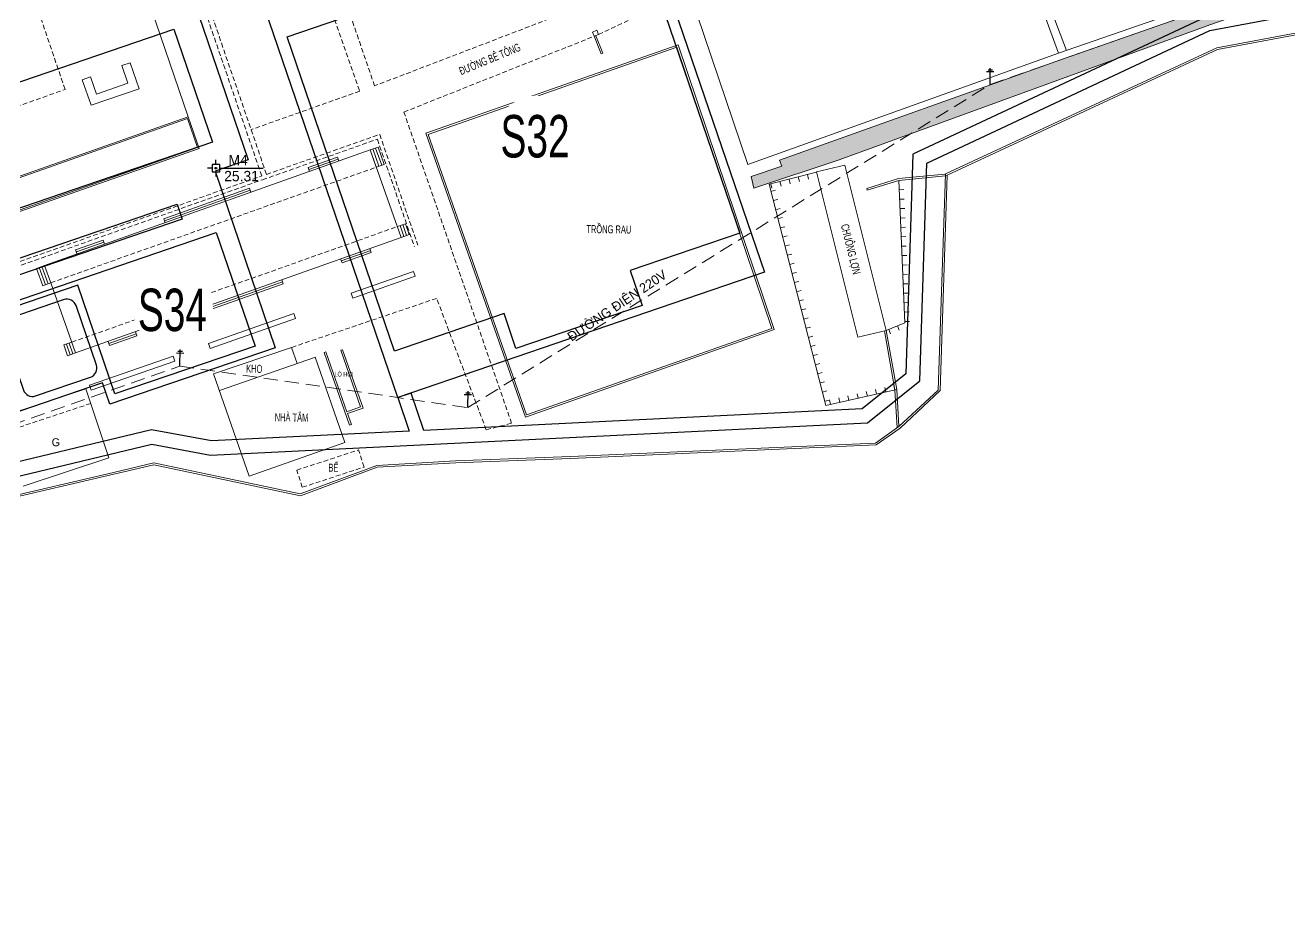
# Model space of a CAD drawing. Header units: inches. Extents: x 496359 to 501064, y 2374078 to 2377203.
# Drawn here: x 500616.1 to 500750.4, y 2376364.9 to 2376459.4 of the extents above; entities that cross this region are included whole.
import ezdxf
from ezdxf.enums import TextEntityAlignment as Align

# ---------------------------------------------------------------- set-up
doc = ezdxf.new("R2010")
doc.units = ezdxf.units.IN
doc.header["$MEASUREMENT"] = 0
doc.linetypes.add('DASHED', pattern=[0.75, 0.5, -0.25])
for name, color, linetype in [('cd', 7, 'Continuous'), ('chu', 6, 'Continuous'), ('coc', 1, 'Continuous'), ('MANH', 147, 'Continuous'), ('MOC - DC2', 1, 'Continuous'), ('NOI', 2, 'Continuous'), ('tl', 8, 'Continuous')]:
    doc.layers.add(name, color=color, linetype=linetype)
for name, color, linetype, lineweight in [('EG Text2', 7, 'Continuous', 18), ('ISO', 252, 'Continuous', 20), ('LC Net dam 1', 30, 'Continuous', 30), ('LC Net manh', 239, 'Continuous', 5)]:
    doc.layers.add(name, color=color, linetype=linetype, lineweight=lineweight)
doc.styles.add('EG Hai', font='')
doc.styles.add('style1', font='')
doc.styles.get('EG Hai').set_extended_font_data('.VnArial NarrowH')
doc.styles.get('style1').set_extended_font_data('.VnAvantH')

# ---------------------------------------------------------------- blocks, each defined once
blk = doc.blocks.new('1')
at = {"layer": 'tl', "color": 250, "lineweight": 0}
blk.add_line((0, -0.5), (0, 0), dxfattribs=at)
blk = doc.blocks.new('cdien')
at = {"layer": 'cd', "extrusion": (-0.000518657, 0.000768986, 1)}
for p, q in [((-0.8, 2.78, 0), (0.76, 2.78, 0)), ((-0.46, 3.14, 0), (0.49, 3.14, 0)), ((0, 0), (0, 3.5, 0))]:
    blk.add_line(p, q, dxfattribs=at)
blk = doc.blocks.new('2')
at = {"layer": 'coc'}
blk.add_blockref('1', (0, 0.5), dxfattribs=at)
blk = doc.blocks.new('MOC')
at = {"layer": 'MOC - DC2'}
for points in [[(-0.4, 0), (-0.9, 0)], [(0, 0.4), (0, 0.9)], [(0.4, 0), (5.03, 0)], [(0, -0.4), (0, -0.9)]]:
    blk.add_lwpolyline(points, dxfattribs=at)
blk.add_lwpolyline([(-0.4, -0.4), (0.4, -0.4), (0.4, 0.4), (-0.4, 0.4)], close=True, dxfattribs=at)
blk.add_circle((0, 0), 0.0868, dxfattribs=at)
blk = doc.blocks.new('Nền HT mới')
at = {"layer": 'MANH', "lineweight": 0}
h = blk.add_hatch(dxfattribs=at)
h.set_pattern_fill('HONEY', color=8, scale=3, angle=-0.7328, style=0)
h.set_pattern_definition([(359.267215784, (-736010.08436, -2368366.01803), (0.566607394046, 0.317539068605), [0.375, -0.75]), (119.267215784, (-736010.08436, -2368366.01803), (-0.55830059713, 0.331926862913), [0.375, -0.75]), (59.267215784, (-736010.08436, -2368366.01803), (0.008306796916, 0.64946593152), [-0.75, 0.375])])
h.paths.add_polyline_path([(862.74, 178.63), (901.15, 191.89), (920.24, 200.23), (913.11, 216.4), (912.22, 216), (918.46, 200.79), (890.57, 190.2), (847.37, 175.1), (817.03, 164.27), (817.27, 163.62), (814.02, 162.52), (814.33, 161.29), (823.38, 164.28)])
at = {"layer": 'MANH', "color": 2, "lineweight": 0}
blk.add_line((820.96, 163.01, -5.82), (823.98, 163.74, -4.92), dxfattribs=at)
at = {"layer": 'MANH', "color": 1, "linetype": 'DASHED', "lineweight": 0, "ltscale": 3, "elevation": -28.38}
blk.add_lwpolyline([(338.8, 83.45), (320.94, 78.75), (340.42, 30.66), (364.41, 31.76), (393.69, 33.78), (433.64, 49.39), (462.8, 58.64), (490.97, 67.81), (516.49, 76.2), (548.21, 86.54), (576.26, 95.7), (610.19, 94.18), (634.86, 101.12), (676.11, 115.48), (714.18, 128.71), (753.35, 142.39), (783.93, 137.98), (839.41, 172.28), (890.57, 190.2), (916.29, 216.65), (939.12, 240.49), (989.34, 305.87)], dxfattribs=at)
at = {"layer": 'MANH', "color": 4, "lineweight": 0, "elevation": -28.38}
for points in [[(709.81, 122.6), (746.29, 131.1), (750.58, 132.1), (766.12, 128.82), (774.27, 131.84), (782.63, 132.32), (788.25, 132.53), (794.88, 132.79), (827.24, 134.21), (829.73, 135.97), (833.89, 139.84), (834.67, 162.81), (863.51, 176.19), (895.21, 182.17), (920.73, 192.35), (930.35, 197.92), (944.79, 202.6), (967.22, 211.47)], [(846.31, 302.75), (851.18, 288.03), (854.71, 277.58), (863.84, 279.87), (878.01, 277.41), (887.02, 275.08), (904.86, 269.73), (934.71, 249.33), (944.97, 235.84), (960.04, 219.76), (967.56, 211.39), (944.86, 202.41), (930.43, 197.73), (920.81, 192.17), (895.27, 181.97), (863.57, 176), (834.85, 162.67)], [(626.85, 91.63), (626.06, 94.81), (694.75, 118.6), (709.86, 122.41), (746.34, 130.9), (750.58, 131.89), (766.14, 128.61), (774.31, 131.64), (782.64, 132.12), (788.26, 132.33), (794.89, 132.59), (827.3, 134.01), (829.85, 135.81), (834.12, 139.78), (834.85, 162.67)]]:
    blk.add_lwpolyline(points, dxfattribs=at)
at = {"layer": 'MANH', "color": 3, "linetype": 'DASHED', "lineweight": 0, "elevation": -28.38}
for points in [[(797.81, 177.6), (807.49, 182.13), (923.25, 230.69)], [(767.54, 185.57), (772.45, 171.58), (760.91, 167.51)], [(796.07, 180.6), (774.03, 172.15), (769.23, 186.13)], [(785.88, 135.62), (788.58, 136.32), (777.14, 169.37), (797.35, 177.41)], [(785.88, 135.62), (780.62, 149.58), (765.2, 144.37)]]:
    blk.add_lwpolyline(points, dxfattribs=at)
at = {"layer": 'MANH', "color": 2, "lineweight": 0, "elevation": -28.38}
for points in [[(734.11, 227.66), (754.24, 168.86)], [(813.67, 163.8), (846.69, 175.63), (879.84, 187.12), (917.56, 201.14), (911.37, 215.82), (907.68, 223.96)], [(817.27, 163.62), (817.03, 164.27), (847.37, 175.1), (890.57, 190.2), (918.46, 200.79), (912.22, 216), (913.11, 216.4), (920.24, 200.23), (901.15, 191.89), (862.74, 178.63), (823.38, 164.28), (814.33, 161.29), (814.02, 162.52), (817.27, 163.62)], [(839.4, 195.58), (846.69, 175.63)], [(847.54, 175.92), (839.98, 195.76)], [(807.49, 182.13), (813.67, 163.8)], [(798.09, 175.55), (797.34, 177.41)], [(798.27, 175.63), (797.53, 177.48)], [(816.46, 146.26), (790.04, 136.96), (779.47, 167.11), (806.27, 176.52), (816.46, 146.26)], [(742.96, 172.79), (743.93, 170.09), (749.01, 171.85), (748.05, 174.61)], [(747.17, 174.31), (748.05, 174.61)], [(798.09, 175.55), (798.27, 175.63)], [(743.84, 173.11), (744.5, 171.27), (747.82, 172.43), (747.17, 174.31)], [(742.96, 172.79), (743.84, 173.11)], [(738.97, 153.07), (773.56, 165.35)], [(774.41, 165.65), (773.56, 165.35)], [(776.86, 156.06), (773.56, 165.35)], [(773.56, 165.35), (774.21, 163.51)], [(773.84, 165.45), (774.49, 163.61)], [(774.13, 165.55), (774.78, 163.71)], [(774.41, 165.65), (775.06, 163.81)], [(766.97, 163.48), (770.09, 164.59)], [(767.04, 163.27), (770.16, 164.38)], [(770.09, 164.59), (770.24, 164.17)], [(766.97, 163.48), (767.12, 163.06)], [(775.06, 163.81), (774.21, 163.51)], [(829.49, 139.9), (821.97, 138.19), (815.93, 161.71), (820.97, 162.97)], [(825.36, 145.46), (820.96, 163.01)], [(828.38, 146.18), (823.98, 163.74)], [(834.85, 162.65), (834.66, 162.59)], [(751.64, 158.04), (760.73, 161.27)], [(760.73, 161.27), (760.88, 160.84)], [(826.36, 161.06), (826.3, 161.25)], [(829.71, 162.11), (830.36, 146.98), (828.38, 146.18)], [(751.71, 157.83), (760.8, 161.06)], [(751.64, 158.04), (751.79, 157.62)], [(776.45, 157.2), (777.3, 157.51)], [(776.73, 157.31), (777.14, 156.16)], [(777.01, 157.41), (777.42, 156.26)], [(777.3, 157.51), (777.7, 156.36)], [(742.27, 143.78), (776.86, 156.06)], [(777.7, 156.36), (776.86, 156.06)], [(742.27, 154.72), (745.19, 155.75)], [(742.27, 154.72), (742.42, 154.29)], [(742.35, 154.51), (745.26, 155.54)], [(745.19, 155.75), (745.34, 155.33)], [(770.49, 153.56), (773.61, 154.67)], [(773.68, 154.46), (773.53, 154.88)], [(770.57, 153.35), (770.42, 153.77)], [(770.57, 153.35), (773.68, 154.46)], [(738.12, 152.77), (738.97, 153.07)], [(738.12, 152.77), (738.77, 150.93)], [(738.4, 152.87), (739.06, 151.03)], [(738.69, 152.97), (739.34, 151.13)], [(738.97, 153.07), (739.62, 151.23)], [(771.54, 150.12), (778.15, 152.45)], [(771.72, 149.6), (778.33, 151.93)], [(778.33, 151.93), (778.15, 152.45)], [(738.77, 150.93), (739.62, 151.23)], [(739.62, 151.23), (742.27, 143.78)], [(755.16, 148.12), (764.25, 151.35)], [(755.23, 147.91), (764.32, 151.13)], [(764.32, 151.13), (764.17, 151.56)], [(771.72, 149.6), (771.54, 150.12)], [(755.23, 147.91), (755.08, 148.33)], [(765.44, 147.98), (756.38, 144.78)], [(765.62, 147.46), (765.44, 147.98)], [(765.62, 147.46), (756.57, 144.25)], [(745.8, 144.8), (748.71, 145.83)], [(745.87, 144.59), (748.78, 145.62)], [(748.78, 145.62), (748.63, 146.04)], [(828.38, 146.18), (825.36, 145.46)], [(829.53, 135.83), (829.3, 139.87), (828.18, 146.15)], [(829.73, 135.97), (829.49, 139.9), (828.38, 146.18)], [(741.86, 144.93), (741.01, 144.63)], [(741.01, 144.63), (741.42, 143.48)], [(741.29, 144.73), (741.7, 143.58)], [(741.42, 143.48), (742.27, 143.78)], [(741.58, 144.83), (741.98, 143.68)], [(745.87, 144.59), (745.72, 145.01)], [(756.57, 144.25), (756.38, 144.78)], [(756.93, 141.56), (765.2, 144.37)], [(765.2, 144.37), (765.8, 142.66)], [(768.86, 143.89), (768.67, 143.83)], [(768.67, 143.83), (771.37, 136.1)], [(768.86, 143.89), (771.08, 137.54)], [(770.63, 144.13), (770.44, 144.07)], [(770.44, 144.07), (772.54, 138.05)], [(770.63, 144.13), (772.8, 137.93)], [(752.62, 143.45), (743.74, 140.36)], [(752.8, 142.92), (743.92, 139.84)], [(752.8, 142.92), (752.62, 143.45)], [(767.75, 143.34), (757.56, 139.78)], [(767.7, 143.33), (770.87, 134.26)], [(756.93, 141.56), (760.72, 130.71)], [(734.27, 136.97), (743.35, 139.97)], [(743.35, 139.97), (745.78, 132.63)], [(743.92, 139.84), (743.74, 140.36)], [(772.54, 138.05), (771.08, 137.54)], [(772.8, 137.93), (771.15, 137.35)], [(771.15, 137.35), (771.56, 136.17)], [(771.56, 136.17), (771.37, 136.1)], [(760.72, 130.71), (770.87, 134.26)], [(736.7, 129.63), (745.78, 132.63)]]:
    blk.add_lwpolyline(points, dxfattribs=at)
at = {"layer": 'MANH', "color": 5, "linetype": 'DASHED', "lineweight": 0, "elevation": -28.38}
for points in [[(762.04, 162.58), (742.92, 218.29)], [(762.54, 162.75), (743.6, 217.96)], [(762.54, 162.75), (774.57, 166.99), (778.62, 155.23)], [(732.96, 151.86), (762.11, 162.18), (774.32, 166.48), (778.25, 155.1)], [(732.82, 152.24), (761.98, 162.56), (762.04, 162.58)]]:
    blk.add_lwpolyline(points, dxfattribs=at)
at = {"layer": 'MANH', "color": 2, "linetype": 'DASHED', "lineweight": 0, "elevation": -28.38}
blk.add_lwpolyline([(731.01, 168.17), (741.15, 171.77), (734.37, 191.69), (723.98, 188.15)], close=True, dxfattribs=at)
at = {"layer": 'MANH', "color": 2, "lineweight": 0, "elevation": -28.38}
for points in [[(797.81, 177.6), (797.63, 178.06), (797.16, 177.87), (797.35, 177.41)], [(816.21, 146.38), (790.17, 137.21), (779.73, 166.99), (806.15, 176.27), (816.21, 146.38)], [(630.22, 125.2), (754.24, 168.86), (755.4, 165.5), (631.48, 121.98)], [(630.42, 125.11), (754.14, 168.67), (755.21, 165.59), (631.57, 122.17)]]:
    blk.add_lwpolyline(points, close=True, dxfattribs=at)
at = {"layer": 'MANH', "linetype": 'DASHED', "lineweight": 0, "elevation": -28.38}
for points in [[(739.62, 151.23), (774.21, 163.51)], [(741.86, 144.93), (776.45, 157.2)]]:
    blk.add_lwpolyline(points, dxfattribs=at)
at = {"layer": 'MANH', "color": 1, "lineweight": 0, "elevation": -28.38}
for points in [[(834.67, 162.81), (834.61, 162.78), (829.67, 162.31), (826.3, 161.25)], [(834.66, 162.59), (829.71, 162.11), (826.36, 161.06)]]:
    blk.add_lwpolyline(points, dxfattribs=at)
at = {"layer": 'MANH', "color": 2, "linetype": 'DASHED', "lineweight": 0, "elevation": -28.38}
for points in [[(743.87, 138.42), (734.79, 135.41)], [(765.76, 131.34), (772.32, 133.49)], [(772.91, 131.67), (772.32, 133.49)], [(766.35, 129.52), (772.91, 131.67)], [(766.35, 129.52), (765.76, 131.34)]]:
    blk.add_lwpolyline(points, dxfattribs=at)
at = {"layer": 'MOC - DC2', "lineweight": 0}
blk.add_point((757.17, 163.41, -3.07), dxfattribs=at)
at = {"layer": 'cd', "lineweight": 0, "xscale": 0.5, "yscale": 0.5, "zscale": 0.5, "rotation": 359.2672157837458}
for p in [(839.41, 172.28, -4.79), (753.35, 142.39, -2.32), (783.93, 137.98, -2.7)]:
    blk.add_blockref('cdien', p, dxfattribs=at)
at = {"layer": 'MOC - DC2', "lineweight": 0}
blk.add_blockref('MOC', (757.17, 163.41, -3.07), dxfattribs=at)
at = {"layer": 'NOI', "color": 2, "lineweight": 0}
for p, rotation in [((820, 162.73, -5.19), 14.06155173474005), ((816.12, 161.76, -5.19), 14.06155173474005), ((817.09, 162, -5.19), 14.06155173474005), ((818.06, 162.24, -5.19), 14.06155173474005), ((819.03, 162.49, -5.19), 14.06155173474005), ((816.12, 160.94, -5.19), 104.4116031441959), ((816.37, 159.97, -5.19), 104.4116031441959), ((816.62, 159, -5.19), 104.4116031441959), ((816.87, 158.03, -5.19), 104.4116031441959), ((817.12, 157.06, -5.19), 104.4116031441959), ((817.37, 156.09, -5.19), 104.4116031441959), ((817.62, 155.13, -5.19), 104.4116031441959), ((817.87, 154.16, -5.19), 104.4116031441959), ((818.12, 153.19, -5.19), 104.4116031441959), ((818.36, 152.22, -5.19), 104.4116031441959), ((818.61, 151.25, -5.19), 104.4116031441959), ((818.86, 150.28, -5.19), 104.4116031441959), ((819.11, 149.31, -5.19), 104.4116031441959), ((819.36, 148.35, -5.19), 104.4116031441959), ((819.61, 147.38, -5.19), 104.4116031441959), ((819.86, 146.41, -5.19), 104.4116031441959), ((820.11, 145.44, -5.19), 104.4116031441959), ((820.36, 144.47, -5.19), 104.4116031441959), ((820.6, 143.5, -5.19), 104.4116031441959), ((820.85, 142.53, -5.19), 104.4116031441959), ((821.1, 141.57, -5.19), 104.4116031441959), ((821.35, 140.6, -5.19), 104.4116031441959), ((821.6, 139.63, -5.19), 104.4116031441959), ((827.35, 139.41, -5.19), 192.7632378447306), ((828.33, 139.63, -5.19), 192.7632378447306), ((829.3, 139.85, -5.19), 192.7632378447306), ((821.85, 138.66, -5.19), 104.4116031441959), ((822.47, 138.31, -5.19), 192.7632378447306), ((823.45, 138.53, -5.19), 192.7632378447306), ((824.42, 138.75, -5.19), 192.7632378447306), ((825.4, 138.97, -5.19), 192.7632378447306), ((826.37, 139.19, -5.19), 192.7632378447306)]:
    blk.add_blockref('1', p, dxfattribs=dict(at, rotation=rotation))
at = {"layer": 'NOI', "lineweight": 0}
for p, rotation in [((829.76, 161.11, -28.38), 272.4633702325879), ((829.8, 160.11, -28.38), 272.4633702325879), ((829.84, 159.11, -28.38), 272.4633702325879), ((829.88, 158.11, -28.38), 272.4633702325879), ((829.93, 157.11, -28.38), 272.4633702325879), ((829.97, 156.12, -28.38), 272.4633702325879), ((830.01, 155.12, -28.38), 272.4633702325879), ((830.06, 154.12, -28.38), 272.4633702325879), ((830.1, 153.12, -28.38), 272.4633702325879), ((830.14, 152.12, -28.38), 272.4633702325879), ((830.19, 151.12, -28.38), 272.4633702325879), ((830.23, 150.12, -28.38), 272.4633702325879), ((830.27, 149.12, -28.38), 272.4633702325879), ((830.31, 148.12, -28.38), 272.4633702325879), ((829.57, 146.66, -28.38), 201.7337488861167), ((830.36, 147.12, -28.38), 272.4633702325879), ((828.64, 146.29, -28.38), 201.7337488861167)]:
    blk.add_blockref('2', p, dxfattribs=dict(at, rotation=rotation))
at = {"layer": 'chu', "color": 6, "lineweight": 0, "ltscale": 0.8, "style": 'style1', "width": 0.7}
for s, height, rotation, p in [('§¦êNG B£ T¤NG', 0.85, 22.4077, (783.22, 173.28, -3.2)), ('TRåNG RAU', 0.85, 359.2672, (796.52, 156.52, -28.38)), ('KHO', 0.85, 359.2672, (760.38, 141.69, -28.38)), ('Lß H¥I', 0.5, 359.2672, (769.76, 141.29, -28.38)), ('NHµ T¾M', 0.85, 359.2672, (763.41, 136.53, -28.38)), ('BÓ', 0.85, 359.2672, (769.12, 131.18, -28.38))]:
    blk.add_text(s, height=height, rotation=rotation, dxfattribs=at).set_placement(p)
at = {"layer": 'chu', "color": 6, "lineweight": 0, "style": 'style1', "width": 0.7}
blk.add_text('CHU¤NG LîN', height=0.85, rotation=283.8158, dxfattribs=at).set_placement((823.55, 157.35, -28.38))
at = {"layer": 'chu', "color": 6, "lineweight": 0, "style": 'style1'}
for s, height, rotation, p in [('§¦êNG §IÖN 220V', 1, 33.8655, (794.94, 144.97, -28.38)), ('g', 0.85, 359.2672, (739.72, 133.88, -54.48))]:
    blk.add_text(s, height=height, rotation=rotation, dxfattribs=at).set_placement(p)
at = {"layer": 'MOC - DC2', "lineweight": 0, "style": 'style1'}
for s, p in [('M4', (758.51, 163.7, -3.07)), ('25.31', (758.05, 162.02, -3.07))]:
    blk.add_text(s, height=1.1, dxfattribs=at).set_placement(p)

msp = doc.modelspace()

# ---------------------------------------------------------------- linework, layer by layer
at = {"layer": 'LC Net dam 1'}
msp.add_lwpolyline([(500613.76, 2376426.94), (500615.93, 2376420.61, 0.414214), (500617.2, 2376419.99), (500623.05, 2376421.99, 0.414214), (500623.68, 2376423.26), (500621.51, 2376429.59, 0.414214), (500620.24, 2376430.22), (500614.39, 2376428.21, 0.414214)], format="xyb", close=True, dxfattribs=at)

# ---------------------------------------------------------------- block references
at = {"layer": 'LC Net manh'}
msp.add_blockref('Nền HT mới', (499879.2, 2376280.77, 2.92), dxfattribs=at)

# ---------------------------------------------------------------- next in the draw order: wipeouts: each hides what was drawn before it
at = {"ltscale": 500}
for points in [[(500667.36, 2376444.63), (500666.89, 2376445.18), (500666.64, 2376445.58), (500666.41, 2376446.08), (500666.24, 2376446.6), (500666.15, 2376447.1), (500666.11, 2376447.54), (500666.13, 2376448.06), (500666.19, 2376448.47), (500666.35, 2376449.04), (500666.48, 2376449.36), (500666.7, 2376449.79), (500666.97, 2376450.19), (500667.35, 2376450.62), (500667.75, 2376450.98), (500668.22, 2376451.3), (500668.68, 2376451.53), (500669.11, 2376451.69), (500669.51, 2376451.79), (500670.01, 2376451.86), (500670.45, 2376451.87), (500670.86, 2376451.84), (500671.4, 2376451.74), (500671.81, 2376451.61), (500672.19, 2376451.45), (500672.78, 2376451.1), (500673.04, 2376450.91), (500673.34, 2376450.64), (500673.59, 2376450.36), (500673.86, 2376450.01), (500674.1, 2376449.6), (500674.26, 2376449.26), (500674.39, 2376448.91), (500674.51, 2376448.46), (500674.57, 2376448.05), (500674.58, 2376447.47), (500674.53, 2376446.92), (500674.43, 2376446.49), (500674.31, 2376446.14), (500674.12, 2376445.69), (500673.9, 2376445.32), (500673.69, 2376445.03), (500673.35, 2376444.64), (500673.09, 2376444.4), (500672.68, 2376444.1), (500672.4, 2376443.93), (500672.15, 2376443.8), (500671.85, 2376443.67), (500671.5, 2376443.55), (500671.17, 2376443.48), (500670.82, 2376443.42), (500670.47, 2376443.4), (500670.18, 2376443.4), (500669.75, 2376443.44), (500669.38, 2376443.51), (500668.98, 2376443.62), (500668.58, 2376443.78), (500668.11, 2376444.04), (500667.89, 2376444.18), (500667.58, 2376444.42)], [(500628.84, 2376426.19), (500628.37, 2376426.74), (500628.12, 2376427.14), (500627.88, 2376427.64), (500627.71, 2376428.17), (500627.62, 2376428.66), (500627.59, 2376429.1), (500627.61, 2376429.63), (500627.67, 2376430.03), (500627.83, 2376430.61), (500627.95, 2376430.92), (500628.18, 2376431.35), (500628.44, 2376431.75), (500628.82, 2376432.19), (500629.23, 2376432.55), (500629.7, 2376432.86), (500630.15, 2376433.09), (500630.59, 2376433.25), (500630.98, 2376433.35), (500631.49, 2376433.42), (500631.92, 2376433.43), (500632.33, 2376433.4), (500632.87, 2376433.3), (500633.29, 2376433.18), (500633.67, 2376433.01), (500634.26, 2376432.67), (500634.52, 2376432.47), (500634.82, 2376432.2), (500635.07, 2376431.93), (500635.33, 2376431.58), (500635.58, 2376431.16), (500635.74, 2376430.82), (500635.87, 2376430.47), (500635.98, 2376430.02), (500636.04, 2376429.62), (500636.06, 2376429.04), (500636, 2376428.49), (500635.91, 2376428.05), (500635.79, 2376427.7), (500635.59, 2376427.26), (500635.37, 2376426.88), (500635.17, 2376426.59), (500634.83, 2376426.21), (500634.57, 2376425.97), (500634.16, 2376425.66), (500633.88, 2376425.49), (500633.63, 2376425.36), (500633.32, 2376425.23), (500632.98, 2376425.12), (500632.64, 2376425.04), (500632.29, 2376424.99), (500631.94, 2376424.96), (500631.66, 2376424.96), (500631.22, 2376425), (500630.86, 2376425.07), (500630.45, 2376425.19), (500630.06, 2376425.35), (500629.58, 2376425.6), (500629.36, 2376425.75), (500629.06, 2376425.99)]]:
    msp.add_wipeout(points, dxfattribs=at).translate(0, 0, -292.38).dxf.layer = 'ISO'

# ---------------------------------------------------------------- next in the draw order: linework, layer by layer
at = {"layer": 'LC Net dam 1'}
for points in [[(500573.28, 2376401.35), (500629.57, 2376414.86), (500635.79, 2376413.7), (500705.59, 2376417.14), (500711.13, 2376421.6), (500711.88, 2376444.71), (500741.96, 2376458.79), (500773.63, 2376464.76), (500808.56, 2376480.39), (500823.06, 2376484.97), (500842.97, 2376492.78), (500816.68, 2376519.94), (500812.08, 2376528.62), (500783.04, 2376548.67), (500772.64, 2376552.31), (500739.91, 2376559.56)], [(500739.92, 2376558.02), (500772.23, 2376550.87), (500782.35, 2376547.32), (500810.92, 2376527.59), (500815.46, 2376519.05), (500840.33, 2376493.36), (500822.56, 2376486.38), (500808.03, 2376481.79), (500773.17, 2376466.2), (500741.5, 2376460.23), (500710.41, 2376445.68), (500709.65, 2376422.34), (500705.03, 2376418.61), (500658.47, 2376416.32), (500657.11, 2376420.3), (500655.69, 2376419.82), (500656.91, 2376416.24), (500635.89, 2376415.21), (500629.53, 2376416.39), (500572.86, 2376402.79)]]:
    msp.add_lwpolyline(points, dxfattribs=at)
for points in [[(500655.69, 2376419.82), (500641.57, 2376461.13), (500680.52, 2376474.44), (500694.64, 2376433.12)], [(500631.9, 2376458.93), (500636, 2376446.93), (500572.95, 2376425.38), (500568.85, 2376437.38)], [(500580.15, 2376422.56), (500632.24, 2376440.36), (500632.79, 2376438.75), (500580.7, 2376420.95)], [(500581.4, 2376406.27), (500577.65, 2376417.25), (500636.41, 2376437.33), (500640.53, 2376425.29), (500625.63, 2376420.2), (500621.69, 2376431.74), (500592.71, 2376421.84), (500596.29, 2376411.36)]]:
    msp.add_lwpolyline(points, close=True, dxfattribs=at)
at = {"layer": 'LC Net dam 1', "elevation": -268.38}
msp.add_lwpolyline([(500680.38, 2376433.3), (500681.64, 2376429.61), (500668.24, 2376425.04), (500666.98, 2376428.73), (500655.34, 2376424.75), (500643.93, 2376458.14), (500680.61, 2376470.68), (500692.02, 2376437.28)], close=True, dxfattribs=at)
at = {"layer": 'LC Net dam 1'}
msp.add_lwpolyline([(500484.79, 2376419.13), (500629.64, 2376468.63, -0.414214), (500632.18, 2376467.38), (500639.81, 2376445.06), (500636.28, 2376443.85), (500642.68, 2376425.11), (500625.1, 2376419.11), (500624.32, 2376421.37), (500598.04, 2376412.39)], format="xyb", dxfattribs=at)

# ---------------------------------------------------------------- next in the draw order: texts
at = {"layer": 'EG Text2', "style": 'EG Hai', "width": 0.8}
for s, p in [('s32', (500670.27, 2376447.57, -292.38)), ('s34', (500631.75, 2376429.13, -292.38))]:
    msp.add_text(s, height=4.5, rotation=0, dxfattribs=at).set_placement(p, align=Align.MIDDLE_CENTER)

doc.saveas('drawing.dxf')
